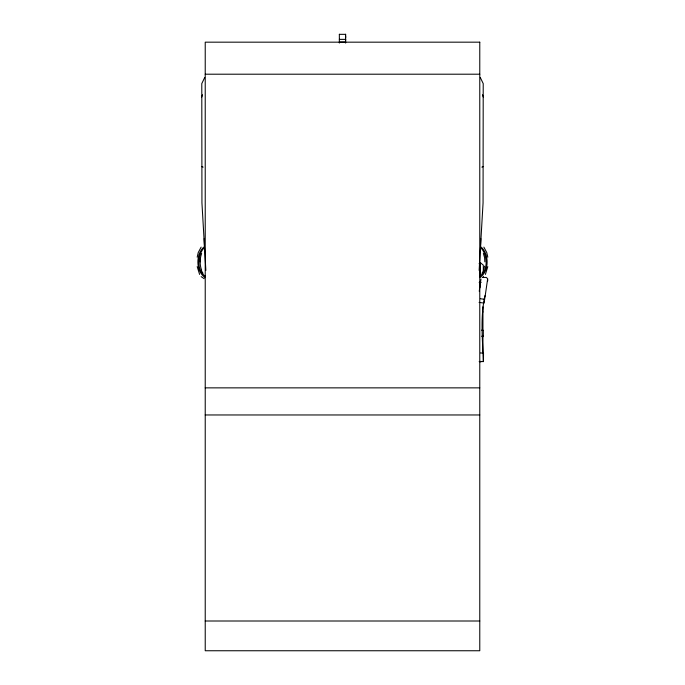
<?xml version="1.0" encoding="UTF-8"?>
<svg xmlns="http://www.w3.org/2000/svg" width="685" height="685" viewBox="0 0 685 685"><rect width="100%" height="100%" fill="white"/><g stroke="black" fill="none" stroke-linecap="round" stroke-linejoin="round"><path stroke-width="1.03" d="M345.642 40.295L345.642 39.542M345.642 37.94L345.642 35.937M482.942 312.017L482.942 306.829M483.267 361.586C482.728 340.642 480.331 319.527 484.338 298.703M480.313 77.568L483.216 83.604L483.062 202.871L479.14 270.412M201.638 270.284C199.626 264.941 199.643 258.836 201.638 253.493M200.166 261.858L200.397 257.654M485.151 295.492L484.115 303.104L479.072 302.393M479.243 291.305L480.973 279.009M487.497 279.925L485.365 294.678L484.115 299.242L480.373 298.746M197.194 257.183L198.23 252.594L201.133 247.122M487.806 266.653L485.391 274.428M483.362 270.284L484.603 266.157M201.784 97.005L202.477 94.744M204.687 77.568L201.784 83.604L201.938 202.871L205.86 270.412M482 273.255L483.807 270.395M203.522 248.492C197.28 255.847 196.698 270.798 205.5 276.38M479.063 263.699L480.271 262.56L483.31 265.146L483.31 271.251M204.087 246.9C195.747 253.75 195.627 271.174 204.892 277.348M480.108 277.348C489.373 271.174 489.253 253.75 480.913 246.9M479.5 276.38C488.302 270.798 487.72 255.847 481.478 248.492M481.889 167.131L483.216 166.601M339.349 34.336L345.642 34.336M339.349 39.37L345.642 39.37M339.349 42.076L345.642 42.076M205.226 74.203L479.774 74.203M204.421 245.735L204.241 238.534M480.579 245.735L480.759 238.534M482.206 277.434L486.307 277.434L487.694 278.804L487.694 280.961M479.132 282.374L481.178 282.374M205.226 387.864L479.774 387.864M205.226 414.964L479.774 414.964M205.226 621.004L479.774 621.004M480.502 352.963L483.516 353.117L483.464 361.594L480.459 361.44M480.211 361.748L482.308 361.534M481.606 330.153L483.327 330.307L483.327 336.618M481.606 336.224L483.327 336.378M479.157 361.526L480.322 361.766L479.979 361.397M201.784 166.601L203.111 167.131M201.133 276.62L204.113 278.649M483.867 247.122L486.77 252.594L487.806 257.183M201.193 270.395L203 273.255M199.609 274.428L197.194 266.653M482.523 94.744L483.216 97.005M483.362 253.493L484.603 257.654L484.834 261.858M483.31 276.338L483.31 276.903M482.942 311.915L482.942 330.384M482.942 335.496L482.942 353.323M480.271 262.56L480.271 274.788M480.185 281.792L480.185 287.075M345.642 34.25L345.642 43.061M339.349 34.25L339.349 43.061M479.774 42.17L205.226 42.17L205.226 650.75L479.774 650.75L479.774 42.17"/></g></svg>
